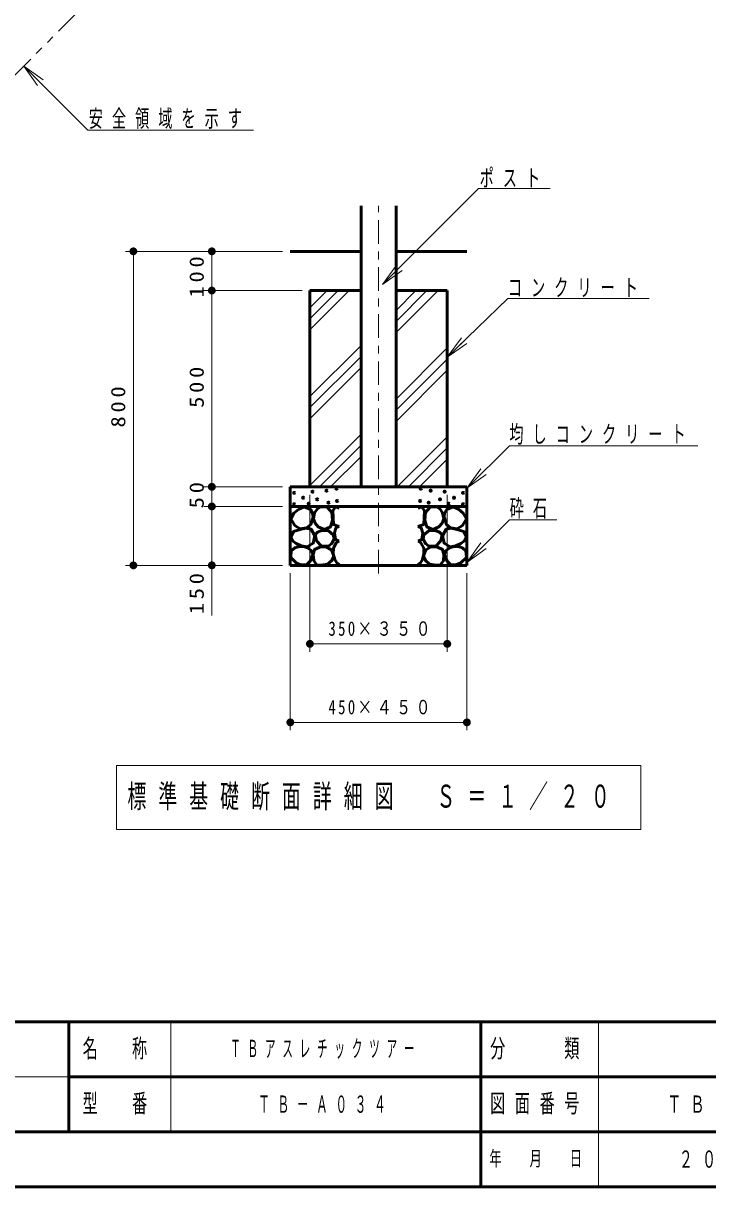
# Model space of a CAD drawing. Units: millimetres on the paper, with parts at other scales. Extents: x -552 to 0, y -594 to 267.
# Drawn here: x -193.3 to -106.1, y -594 to -445.8 of the extents above; entities that cross this region are included whole.
import ezdxf

# ---------------------------------------------------------------- set-up
doc = ezdxf.new("R2010")
doc.units = ezdxf.units.MM
doc.linetypes.add('USER2', pattern=[6, 3, -1, 1, -1])
doc.linetypes.add('USER3', pattern=[8, 3, -1, 1, -1, 1, -1])
doc.layers.add('LY_1', color=7, linetype='Continuous', lineweight=25)
doc.styles.add('ＭＳ ゴシック', font='')
doc.styles.get('ＭＳ ゴシック').set_extended_font_data('MS Gothic')

# ---------------------------------------------------------------- blocks, each defined once
blk = doc.blocks.new('filled_dot')
at = {"color": 0, "linetype": 'Continuous', "lineweight": -2, "const_width": 1.25}
blk.add_lwpolyline([(-0.625, 0, 1), (0.625, 0, 1)], format="xyb", close=True, dxfattribs=at)

msp = doc.modelspace()

# ---------------------------------------------------------------- linework, layer by layer
at = {"layer": 'LY_1', "linetype": 'USER3', "lineweight": 13}
msp.add_line((-200.112, -458.131), (-183.777, -441.796), dxfattribs=at)
at = {"layer": 'LY_1', "lineweight": 13}
for p, q in [((-191.459, -453.72), (-193.227, -451.245)), ((-193.227, -451.245), (-190.752, -453.013)), ((-193.227, -451.245), (-191.105, -453.367)), ((-193.227, -451.245), (-185.063, -459.409)), ((-185.063, -459.409), (-163.939, -459.409)), ((-147.499, -479.073), (-135.287, -466.862)), ((-135.287, -466.862), (-126.138, -466.862)), ((-170.262, -474.847), (-180.262, -474.847)), ((-179.262, -514.847), (-179.262, -474.847)), ((-160.262, -474.847), (-170.262, -474.847)), ((-169.262, -479.847), (-169.262, -474.847)), ((-147.499, -479.073), (-145.731, -476.598)), ((-147.499, -479.073), (-145.377, -476.952)), ((-145.024, -477.305), (-147.499, -479.073)), ((-157.762, -479.847), (-170.262, -479.847)), ((-169.262, -504.847), (-169.262, -479.847)), ((-156.762, -482.031), (-154.578, -479.847)), ((-156.762, -483.445), (-153.164, -479.847)), ((-156.762, -484.86), (-151.749, -479.847)), ((-145.785, -482.367), (-143.264, -479.847)), ((-145.785, -483.782), (-141.85, -479.847)), ((-145.785, -485.196), (-140.436, -479.847)), ((-139.262, -488.334), (-131.537, -480.837)), ((-131.537, -480.837), (-113.537, -480.837)), ((-139.262, -488.334), (-137.457, -485.886)), ((-156.762, -493.345), (-150.24, -486.822)), ((-145.785, -493.681), (-139.262, -487.159)), ((-139.262, -488.334), (-137.109, -486.244)), ((-136.761, -486.603), (-139.262, -488.334)), ((-156.762, -494.759), (-150.24, -488.237)), ((-145.785, -495.095), (-139.262, -488.573)), ((-156.762, -496.173), (-150.24, -489.651)), ((-145.785, -496.509), (-139.262, -489.987)), ((-156.762, -504.659), (-150.24, -498.136)), ((-145.637, -504.847), (-139.262, -498.472)), ((-155.536, -504.847), (-150.24, -499.55)), ((-144.222, -504.847), (-139.262, -499.886)), ((-136.762, -505.027), (-131.353, -499.618)), ((-131.353, -499.618), (-107.353, -499.618)), ((-154.122, -504.847), (-150.24, -500.964)), ((-142.808, -504.847), (-139.262, -501.301)), ((-136.762, -505.027), (-134.994, -502.552)), ((-136.762, -505.027), (-134.641, -502.906)), ((-134.287, -503.26), (-136.762, -505.027)), ((-160.262, -504.847), (-170.262, -504.847)), ((-169.262, -507.347), (-169.262, -504.847)), ((-156.762, -505.847), (-156.762, -525.847)), ((-139.262, -505.847), (-139.262, -525.847)), ((-160.262, -507.347), (-170.262, -507.347)), ((-169.262, -521.217), (-169.262, -507.347)), ((-136.762, -514.463), (-131.353, -509.054)), ((-131.353, -509.054), (-125.309, -509.054)), ((-136.762, -514.463), (-134.994, -511.989)), ((-136.762, -514.463), (-134.641, -512.342)), ((-134.287, -512.696), (-136.762, -514.463)), ((-170.262, -514.847), (-180.262, -514.847)), ((-160.262, -514.847), (-170.262, -514.847)), ((-159.262, -515.847), (-159.262, -535.847)), ((-136.762, -515.847), (-136.762, -535.847)), ((-139.262, -524.847), (-156.762, -524.847)), ((-136.762, -534.847), (-159.262, -534.847)), ((-181.412, -540.358), (-181.412, -548.491)), ((-114.612, -540.358), (-181.412, -540.358)), ((-114.612, -548.491), (-114.612, -540.358)), ((-181.412, -548.491), (-114.612, -548.491)), ((-174.5, -573), (-174.5, -587)), ((-120, -573), (-120, -594)), ((-242.5, -580), (-187.5, -580))]:
    msp.add_line(p, q, dxfattribs=at)
at = {"layer": 'LY_1', "color": 140, "lineweight": 50}
for p, q in [((-150.24, -504.847), (-150.24, -469.04)), ((-145.785, -504.847), (-145.785, -469.04)), ((-150.24, -474.847), (-159.262, -474.847)), ((-136.762, -474.847), (-145.785, -474.847)), ((-150.24, -479.847), (-156.762, -479.847)), ((-156.762, -479.847), (-156.762, -504.847)), ((-139.262, -479.847), (-145.785, -479.847)), ((-139.262, -479.847), (-139.262, -504.847)), ((-136.762, -504.847), (-159.262, -504.847)), ((-159.262, -504.847), (-159.262, -514.847)), ((-136.762, -504.847), (-136.762, -514.847)), ((-136.762, -507.347), (-159.262, -507.347)), ((-136.762, -514.847), (-159.262, -514.847)), ((-187.5, -573), (-187.5, -587)), ((-135, -573), (-135, -594)), ((-187.5, -580), (-70, -580)), ((-242.5, -587), (0, -587))]:
    msp.add_line(p, q, dxfattribs=at)
at = {"layer": 'LY_1', "linetype": 'USER2', "lineweight": 13}
msp.add_line((-148.012, -515.87), (-148.012, -469.04), dxfattribs=at)
at = {"layer": 'LY_1', "lineweight": 50}
for p, q in [((-385, -573), (0, -573)), ((-385, -594), (0, -594))]:
    msp.add_line(p, q, dxfattribs=at)
at = {"layer": 'LY_1', "color": 140, "lineweight": 50}
for points in [[(-158.016, -510.206), (-158.686, -509.754), (-159.212, -508.939), (-158.795, -508.214), (-158.197, -507.707), (-157.509, -507.381), (-156.694, -507.725), (-156.425, -508.187), (-156.35, -508.721), (-156.658, -509.645), (-157.183, -510.08)], [(-154.918, -510.265), (-155.694, -509.92), (-156.113, -509.467), (-156.32, -508.906), (-156.169, -508.151), (-155.859, -507.694), (-155.414, -507.396), (-154.572, -507.439), (-153.99, -508.129), (-153.904, -509.1), (-154.163, -509.92)], [(-141.106, -510.265), (-140.33, -509.92), (-139.911, -509.467), (-139.704, -508.906), (-139.855, -508.151), (-140.165, -507.694), (-140.61, -507.396), (-141.452, -507.439), (-142.034, -508.129), (-142.12, -509.1), (-141.861, -509.92)], [(-138.008, -510.206), (-137.338, -509.754), (-136.812, -508.939), (-137.229, -508.214), (-137.827, -507.707), (-138.515, -507.381), (-139.33, -507.725), (-139.599, -508.187), (-139.674, -508.721), (-139.366, -509.645), (-138.841, -510.08)], [(-157.872, -512.343), (-158.505, -512.072), (-158.976, -511.712), (-159.212, -511.239), (-158.868, -510.551), (-157.998, -510.261), (-157.264, -510.126), (-156.622, -510.225), (-156.133, -511.076), (-156.35, -512.036), (-157.129, -512.488)], [(-155.284, -512.422), (-155.931, -511.71), (-156.104, -510.955), (-155.785, -510.6), (-155.263, -510.394), (-154.443, -510.394), (-153.796, -510.955), (-153.688, -511.451), (-153.968, -512.077), (-154.357, -512.379)], [(-140.74, -512.422), (-140.093, -511.71), (-139.92, -510.955), (-140.24, -510.6), (-140.761, -510.394), (-141.581, -510.394), (-142.228, -510.955), (-142.336, -511.451), (-142.056, -512.077), (-141.667, -512.379)], [(-138.152, -512.343), (-137.519, -512.072), (-137.048, -511.712), (-136.812, -511.239), (-137.156, -510.551), (-138.026, -510.261), (-138.76, -510.126), (-139.402, -510.225), (-139.891, -511.076), (-139.674, -512.036), (-138.895, -512.488)], [(-157.89, -514.788), (-158.505, -514.535), (-159.212, -513.828), (-159.139, -512.977), (-158.698, -512.596), (-158.107, -512.434), (-157.591, -512.449), (-157.093, -512.615), (-156.609, -512.955), (-156.35, -513.412), (-156.731, -514.335), (-157.201, -514.77)], [(-156.341, -513.5), (-156.169, -512.81), (-155.521, -512.53), (-154.723, -512.486), (-154.033, -512.875), (-153.731, -513.673), (-153.99, -514.234), (-154.508, -514.708), (-155.327, -514.816), (-155.91, -514.773), (-156.281, -514.241)], [(-139.683, -513.5), (-139.855, -512.81), (-140.503, -512.53), (-141.301, -512.486), (-141.991, -512.875), (-142.293, -513.673), (-142.034, -514.234), (-141.516, -514.708), (-140.697, -514.816), (-140.114, -514.773), (-139.743, -514.241)], [(-138.134, -514.788), (-137.519, -514.535), (-136.812, -513.828), (-136.885, -512.977), (-137.326, -512.596), (-137.917, -512.434), (-138.433, -512.449), (-138.931, -512.615), (-139.415, -512.955), (-139.674, -513.412), (-139.293, -514.335), (-138.823, -514.77)]]:
    msp.add_lwpolyline(points, close=True, dxfattribs=at)
for points in [[(-153.048, -507.562), (-153.519, -507.399), (-153.845, -507.907), (-153.809, -508.721), (-153.773, -509.663), (-153.03, -509.88)], [(-142.976, -507.562), (-142.505, -507.399), (-142.179, -507.907), (-142.215, -508.721), (-142.251, -509.663), (-142.994, -509.88)], [(-153.048, -509.899), (-153.447, -510.08), (-153.628, -510.732), (-153.519, -511.547), (-153.066, -511.764)], [(-142.976, -509.899), (-142.577, -510.08), (-142.396, -510.732), (-142.505, -511.547), (-142.958, -511.764)], [(-153.048, -511.764), (-153.41, -511.981), (-153.755, -512.669), (-153.791, -513.394), (-153.61, -514.118), (-153.356, -514.517), (-153.012, -514.752)], [(-142.976, -511.764), (-142.614, -511.981), (-142.27, -512.669), (-142.233, -513.394), (-142.414, -514.118), (-142.668, -514.517), (-143.012, -514.752)]]:
    msp.add_lwpolyline(points, dxfattribs=at)
for centre in [(-154.648, -505.332), (-153.383, -505.074), (-142.641, -505.074), (-141.376, -505.332), (-158.778, -505.616), (-157.616, -506.235), (-156.429, -505.461), (-155.835, -506.442), (-154.39, -506.855), (-153.306, -506.648), (-142.718, -506.648), (-141.634, -506.855), (-140.189, -506.442), (-139.595, -505.461), (-138.408, -506.235), (-137.246, -505.616), (-158.778, -507.061), (-156.919, -506.984), (-139.105, -506.984), (-137.246, -507.061)]:
    msp.add_circle(centre, 0.0774, dxfattribs=at)

# ---------------------------------------------------------------- block references
at = {"layer": 'LY_1', "lineweight": 13, "xscale": 0.4, "yscale": 0.4}
for p, rotation in [((-179.262, -474.847), 270), ((-169.262, -474.847), 270), ((-169.262, -479.847), 90), ((-169.262, -479.847), 270), ((-169.262, -504.847), 90), ((-169.262, -504.847), 270), ((-169.262, -507.347), 90), ((-169.262, -507.347), 270), ((-179.262, -514.847), 90), ((-169.262, -514.847), 90), ((-139.262, -524.847), 180), ((-136.762, -534.847), 180)]:
    msp.add_blockref('filled_dot', p, dxfattribs=dict(at, rotation=rotation))
for p in [(-156.762, -524.847), (-159.262, -534.847)]:
    msp.add_blockref('filled_dot', p, dxfattribs=at)

# ---------------------------------------------------------------- texts
at = {"layer": 'LY_1', "style": 'ＭＳ ゴシック'}
for s, insert, char_height, attachment_point in [('\\T1.64;\\W0.6;安全領域を示す', (-184.939, -459.259), 2.199, 7), ('\\T1.64;\\W0.6;ポスト', (-135.138, -466.712), 2.199, 7), ('\\T1.64;\\W0.6;コンクリート', (-131.537, -480.687), 2.199, 7), ('\\T1.64;\\W0.6;均しコンクリート', (-131.353, -499.468), 2.199, 7), ('\\T1.64;\\W0.6;砕石', (-131.309, -508.904), 2.199, 7), ('\\T1.32;\\W0.75;350×３５０', (-147.604, -523.847), 1.833, 8), ('\\T1.32;\\W0.75;450×４５０', (-147.604, -533.847), 1.833, 8), ('\\T1.64;\\W0.6;標準基礎断面詳細図\u3000Ｓ＝１／２０', (-180.012, -544.424), 2.933, 4), ('\\T1.64;\\W0.6;名\u3000称', (-181, -576.5), 2.346, 5), ('\\T1.64;\\W0.6;分\u3000\u3000類', (-127.5, -576.5), 2.346, 5), ('\\T1.64;\\W0.45;ＴＢアスレチックツアー', (-154.75, -576.5), 2.199, 5), ('\\T1.64;\\W0.6;型\u3000番', (-181, -583.5), 2.346, 5), ('\\T1.64;\\W0.5;ＴＢ－Ａ０３４', (-154.75, -583.5), 2.199, 5), ('\\T1.64;\\W0.6;図面番号', (-127.5, -583.5), 2.346, 5), ('\\T1.64;\\W0.6;ＴＢＡ０３４－３０３Ｂ', (-95, -583.5), 2.199, 5), ('\\T1.64;\\W0.6;年\u3000月\u3000日', (-127.5, -590.5), 1.906, 5), ('\\T1.64;\\W0.6;２０１８．０７．２４', (-95, -590.5), 2.199, 5)]:
    msp.add_mtext(s, dxfattribs=dict(at, insert=insert, char_height=char_height, attachment_point=attachment_point))
at = {"layer": 'LY_1', "char_height": 1.833, "attachment_point": 8, "rotation": 90, "style": 'ＭＳ ゴシック'}
for s, insert in [('\\T1.33;\\W1.15;100', (-170.262, -477.864)), ('\\T1.33;\\W1.15;500', (-170.262, -491.93)), ('\\T1.33;\\W1.15;800', (-180.262, -494.43)), ('\\T1.34;\\W1.15;50', (-170.262, -505.669)), ('\\T1.33;\\W1.15;150', (-170.262, -518.217))]:
    msp.add_mtext(s, dxfattribs=dict(at, insert=insert))

doc.saveas('drawing.dxf')
